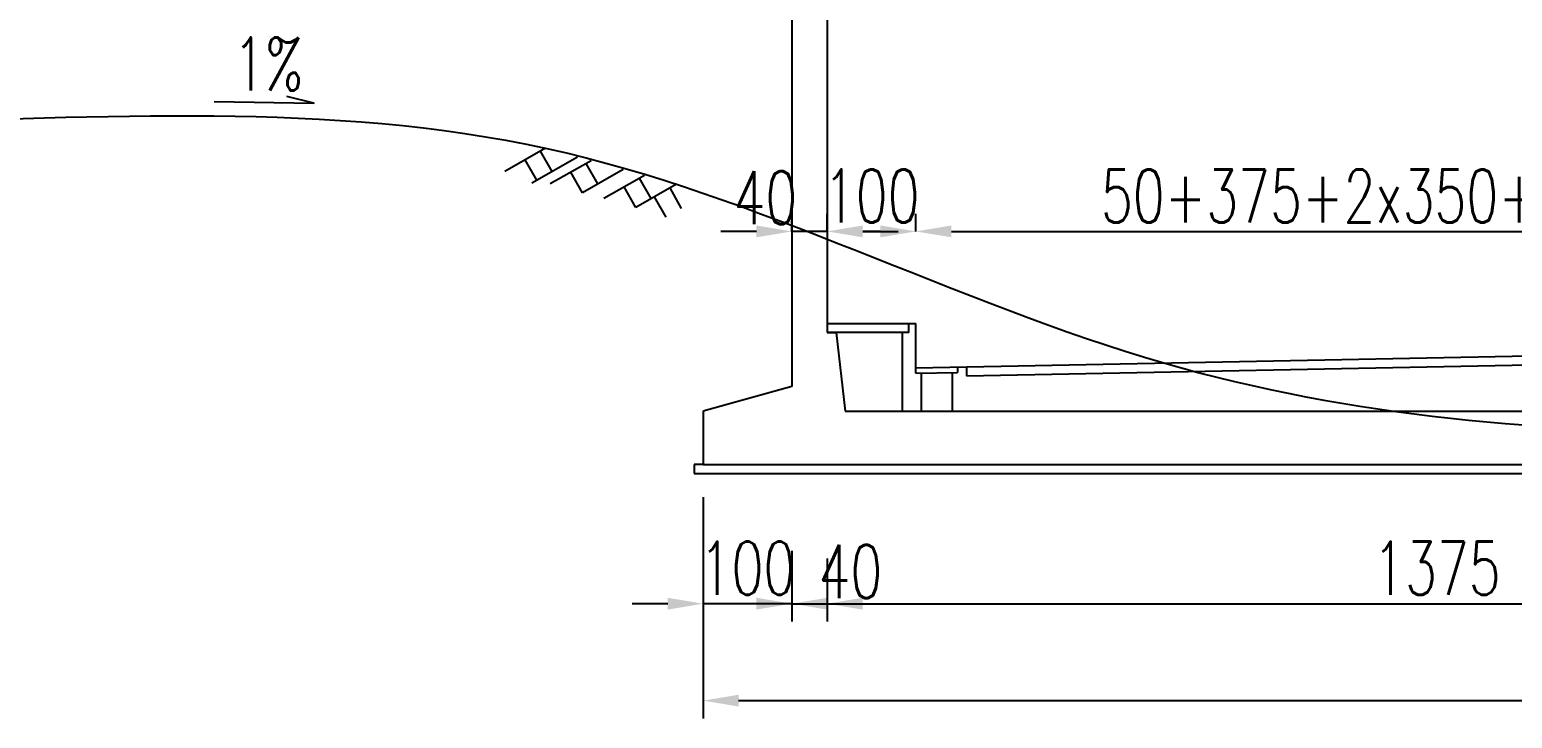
# Model space of a CAD drawing. Header units: millimetres. Extents: x 2 to 5882, y 1831 to 3462.
# Drawn here: x 948.4 to 1032, y 2566.8 to 2605.6 of the extents above; entities that cross this region are included whole.
import ezdxf

# ---------------------------------------------------------------- set-up
doc = ezdxf.new("R2010")
doc.units = ezdxf.units.MM
doc.linetypes.add('HIDDEN', pattern=[9.525, 6.35, -3.175])
for name, color, linetype in [('2', 2, 'HIDDEN'), ('LG', 1, 'Continuous'), ('文字', 7, 'Continuous'), ('标注', 4, 'Continuous'), ('次轮廓', 7, 'Continuous'), ('轮廓线', 1, 'Continuous')]:
    doc.layers.add(name, color=color, linetype=linetype)
doc.styles.get("Standard").update_dxf_attribs({"font": 'simplex1.shx', "width": 0.7, "bigfont": 'hztxt.shx'})
doc.dimstyles.new('比例1：200', dxfattribs={"dimtxt": 3, "dimasz": 2, "dimexe": 1, "dimexo": 1, "dimgap": 0.5, "dimtad": 1, "dimlfac": 20, "dimzin": 13, "dimdsep": 46, "dimtxsty": 'Standard', "dimcen": -0.09, "dimclrd": 256, "dimclre": 256, "dimclrt": 7, "dimaunit": 1, "dimadec": 0, "dimazin": 0, "dimtfac": 0.0005, "dimtix": 1, "dimtmove": 2, "dimatfit": 3, "dimfxl": 0, "dimtolj": 1, "dimtzin": 13, "dimarcsym": 0})

# ---------------------------------------------------------------- blocks, each defined once
blk = doc.blocks.new('*D154')
at = {"layer": 'DEFPOINTS', "color": 0}
for p in [(998.362, 2594.242), (1057.112, 2594.242), (1057.112, 2594.242)]:
    blk.add_point(p, dxfattribs=at)
at = {"layer": '标注', "lineweight": -2}
for p, q in [((998.362, 2594.242), (998.362, 2595.242)), ((1057.112, 2594.242), (1057.112, 2595.242)), ((1000.362, 2594.242), (1055.112, 2594.242))]:
    blk.add_line(p, q, dxfattribs=at)
at = {"layer": '标注'}
for points in [[(1000.362, 2594.576), (1000.362, 2593.909), (998.362, 2594.242)], [(1055.112, 2594.576), (1055.112, 2593.909), (1057.112, 2594.242)]]:
    blk.add_solid(points, dxfattribs=at)
at = {"layer": '标注', "color": 7, "insert": (1027.737, 2596.242), "char_height": 3, "attachment_point": 5}
blk.add_mtext('\\A1;50+375+2x350+50=1175', dxfattribs=at)
blk = doc.blocks.new('*D156')
at = {"layer": 'DEFPOINTS', "color": 0}
for p in [(993.362, 2594.242), (993.362, 2594.242), (998.362, 2594.242)]:
    blk.add_point(p, dxfattribs=at)
at = {"layer": '标注', "lineweight": -2}
for p, q in [((993.362, 2594.242), (993.362, 2595.242)), ((998.362, 2594.242), (998.362, 2595.242)), ((996.362, 2594.242), (995.362, 2594.242))]:
    blk.add_line(p, q, dxfattribs=at)
at = {"layer": '标注'}
for points in [[(995.362, 2594.576), (995.362, 2593.909), (993.362, 2594.242)], [(996.362, 2594.576), (996.362, 2593.909), (998.362, 2594.242)]]:
    blk.add_solid(points, dxfattribs=at)
at = {"layer": '标注', "color": 7, "insert": (995.862, 2596.242), "char_height": 3, "attachment_point": 5}
blk.add_mtext('\\A1;100', dxfattribs=at)
blk = doc.blocks.new('*D157')
at = {"layer": 'DEFPOINTS', "color": 0}
for p in [(991.362, 2594.242), (991.362, 2594.242), (993.362, 2594.242)]:
    blk.add_point(p, dxfattribs=at)
at = {"layer": '标注', "lineweight": -2}
for p, q in [((991.362, 2594.242), (991.362, 2595.242)), ((993.362, 2594.242), (993.362, 2595.242)), ((989.362, 2594.242), (987.362, 2594.242)), ((993.362, 2594.242), (991.362, 2594.242)), ((995.362, 2594.242), (997.362, 2594.242))]:
    blk.add_line(p, q, dxfattribs=at)
at = {"layer": '标注'}
for points in [[(989.362, 2594.576), (989.362, 2593.909), (991.362, 2594.242)], [(995.362, 2594.576), (995.362, 2593.909), (993.362, 2594.242)]]:
    blk.add_solid(points, dxfattribs=at)
at = {"layer": '标注', "color": 7, "insert": (989.869, 2596.142), "char_height": 3, "attachment_point": 5}
blk.add_mtext('\\A1;40', dxfattribs=at)
blk = doc.blocks.new('*D162')
at = {"layer": 'DEFPOINTS', "color": 0}
for p in [(986.362, 2585.246), (991.362, 2573.747), (986.362, 2573.243)]:
    blk.add_point(p, dxfattribs=at)
at = {"layer": '标注', "lineweight": -2}
for p, q in [((986.362, 2579.243), (986.362, 2572.243)), ((984.362, 2573.243), (982.362, 2573.243)), ((991.362, 2573.243), (986.362, 2573.243)), ((991.362, 2573.243), (991.362, 2572.243)), ((993.362, 2573.243), (995.362, 2573.243))]:
    blk.add_line(p, q, dxfattribs=at)
at = {"layer": '标注'}
for points in [[(984.362, 2573.576), (984.362, 2572.909), (986.362, 2573.243)], [(993.362, 2573.576), (993.362, 2572.909), (991.362, 2573.243)]]:
    blk.add_solid(points, dxfattribs=at)
at = {"layer": '标注', "color": 7, "insert": (988.862, 2575.243), "char_height": 3, "attachment_point": 5}
blk.add_mtext('\\A1;100', dxfattribs=at)
blk = doc.blocks.new('*D163')
at = {"layer": 'DEFPOINTS', "color": 0}
for p in [(986.362, 2584.246), (1137.862, 2575.969), (1137.862, 2567.775)]:
    blk.add_point(p, dxfattribs=at)
at = {"layer": '标注', "lineweight": -2}
for p, q in [((986.362, 2573.775), (986.362, 2566.775)), ((1137.862, 2573.775), (1137.862, 2566.775)), ((988.362, 2567.775), (1135.862, 2567.775))]:
    blk.add_line(p, q, dxfattribs=at)
at = {"layer": '标注'}
for points in [[(988.362, 2568.108), (988.362, 2567.442), (986.362, 2567.775)], [(1135.862, 2568.108), (1135.862, 2567.442), (1137.862, 2567.775)]]:
    blk.add_solid(points, dxfattribs=at)
at = {"layer": '标注', "color": 7, "insert": (1062.112, 2569.775), "char_height": 3, "attachment_point": 5}
blk.add_mtext('\\A1;3030', dxfattribs=at)
blk = doc.blocks.new('*D165')
at = {"layer": 'DEFPOINTS', "color": 0}
for p in [(991.362, 2577.225), (993.362, 2576.797), (993.362, 2573.243)]:
    blk.add_point(p, dxfattribs=at)
at = {"layer": '标注', "lineweight": -2}
for p, q in [((991.362, 2576.225), (991.362, 2572.243)), ((993.362, 2575.797), (993.362, 2572.243)), ((989.362, 2573.243), (987.362, 2573.243)), ((991.362, 2573.243), (993.362, 2573.243)), ((995.362, 2573.243), (997.362, 2573.243))]:
    blk.add_line(p, q, dxfattribs=at)
at = {"layer": '标注'}
for points in [[(989.362, 2573.576), (989.362, 2572.909), (991.362, 2573.243)], [(995.362, 2573.576), (995.362, 2572.909), (993.362, 2573.243)]]:
    blk.add_solid(points, dxfattribs=at)
at = {"layer": '标注', "color": 7, "insert": (994.663, 2575.056), "char_height": 3, "attachment_point": 5}
blk.add_mtext('\\A1;40', dxfattribs=at)
blk = doc.blocks.new('*D166')
at = {"layer": 'DEFPOINTS', "color": 0}
for p in [(1062.117, 2577.251), (993.362, 2576.797), (1062.117, 2573.243)]:
    blk.add_point(p, dxfattribs=at)
at = {"layer": '标注', "lineweight": -2}
for p, q in [((1062.117, 2576.251), (1062.117, 2572.243)), ((993.362, 2575.797), (993.362, 2572.243)), ((995.362, 2573.243), (1060.117, 2573.243))]:
    blk.add_line(p, q, dxfattribs=at)
at = {"layer": '标注'}
for points in [[(995.362, 2573.576), (995.362, 2572.909), (993.362, 2573.243)], [(1060.117, 2573.576), (1060.117, 2572.909), (1062.117, 2573.243)]]:
    blk.add_solid(points, dxfattribs=at)
at = {"layer": '标注', "color": 7, "insert": (1027.74, 2575.243), "char_height": 3, "attachment_point": 5}
blk.add_mtext('\\A1;1375', dxfattribs=at)

msp = doc.modelspace()

# ---------------------------------------------------------------- linework, layer by layer
at = {"color": 7}
msp.add_lwpolyline([(958.79101, 2601.56998), (964.39925, 2601.47067), (962.88346, 2601.85988)], dxfattribs=at)
at = {"layer": '2', "color": 2, "linetype": 'Continuous'}
for p, q in [((977.47952, 2598.93547), (975.17485, 2597.62407)), ((977.85203, 2597.62199), (977.19633, 2598.77433)), ((976.98288, 2597.12743), (976.32719, 2598.27977)), ((979.28087, 2598.43503), (976.6997, 2596.9663)), ((980.04498, 2598.23078), (977.74031, 2596.91938)), ((980.41749, 2596.91731), (979.76179, 2598.06964)), ((979.54835, 2596.42275), (978.89265, 2597.57508)), ((981.85301, 2597.73414), (979.54835, 2596.42275)), ((983.05837, 2597.40305), (980.7537, 2596.09166)), ((983.43088, 2596.08958), (982.77518, 2597.24191)), ((982.56173, 2595.59502), (981.90603, 2596.74736)), ((984.8664, 2596.90642), (982.56173, 2595.59502)), ((984.27996, 2595.04729), (983.62426, 2596.19962)), ((985.1491, 2595.54185), (984.49341, 2596.69418))]:
    msp.add_line(p, q, dxfattribs=at)
at = {"layer": 'LG'}
msp.add_line((993.36224, 2588.54445), (993.86224, 2588.54445), dxfattribs=at)
at = {"layer": '标注', "start_tangent": (1, 0), "end_tangent": (1, 0)}
msp.add_spline([(916.65164, 2600.40687), (939.65587, 2600.40687), (977.54047, 2598.92207), (1012.34783, 2586.82216), (1078.80843, 2584.09445), (1160.3425, 2584.46988), (1226.76622, 2589.00637)], degree=3, dxfattribs=at)
at = {"layer": '次轮廓'}
for p, q in [((993.36224, 2589.04445), (998.36224, 2589.04445)), ((997.96224, 2588.54445), (997.96224, 2589.04445)), ((998.36318, 2586.2445), (998.36224, 2589.04445)), ((997.96224, 2588.54445), (993.36224, 2588.54445)), ((997.61224, 2584.09445), (997.61224, 2588.54445)), ((998.36224, 2586.54496), (1057.11224, 2587.7094)), ((1001.21224, 2586.10145), (1062.11719, 2587.28382)), ((998.36224, 2586.24448), (1000.71224, 2586.29148)), ((998.66224, 2586.25048), (998.66224, 2584.09436)), ((1000.41224, 2586.28548), (1000.41224, 2584.09436)), ((1000.71224, 2586.59154), (1000.71224, 2586.29148)), ((1001.21224, 2586.60145), (1001.21224, 2586.10145)), ((986.36224, 2581.09445), (985.86224, 2581.09445)), ((985.86224, 2581.09445), (985.86224, 2580.59445)), ((985.86224, 2580.59445), (1138.36224, 2580.59445))]:
    msp.add_line(p, q, dxfattribs=at)
at = {"layer": '轮廓线'}
for p, q in [((991.36224, 2607.79445), (991.36224, 2585.49445)), ((993.36224, 2607.79445), (993.36224, 2588.54445)), ((993.36224, 2588.54445), (993.86224, 2588.54445)), ((993.86224, 2588.54445), (994.36224, 2584.09445)), ((991.36224, 2585.49445), (986.36224, 2584.09445)), ((986.36224, 2584.09445), (986.36224, 2581.09445)), ((994.36224, 2584.09445), (1129.86224, 2584.09445)), ((986.36224, 2581.09445), (1137.86224, 2581.09445))]:
    msp.add_line(p, q, dxfattribs=at)

# ---------------------------------------------------------------- texts
at = {"layer": '文字', "width": 0.7}
msp.add_text('1%', height=3, dxfattribs=at).set_placement((959.8591, 2602.18793))

# ---------------------------------------------------------------- dimensions: what is measured, and where the dimension line sits
at = {"layer": '标注'}
for base, p1, p2, picture, middle in [((991.36224, 2594.24219), (993.36224, 2594.24219), (991.36224, 2594.24219), '*D157', (989.86884, 2596.14219)), ((993.36224, 2573.24275), (991.36224, 2577.22519), (993.36224, 2576.79745), '*D165', (994.66269, 2575.05571))]:
    dim = msp.add_linear_dim(base=base, p1=p1, p2=p2, dimstyle='比例1：200', dxfattribs=at)
    dim.commit()
    dim.dimension.update_dxf_attribs({"geometry": picture, "text_midpoint": middle, "dimtype": 160})
for base, p1, p2, picture, middle in [((993.36224, 2594.24219), (998.36224, 2594.24219), (993.36224, 2594.24219), '*D156', (995.86224, 2596.24219)), ((986.36224, 2573.24275), (991.36224, 2573.74745), (986.36224, 2585.24594), '*D162', (988.86224, 2575.24275)), ((1137.86224, 2567.77499), (986.36224, 2584.24594), (1137.86224, 2575.96901), '*D163', (1062.11224, 2569.77499))]:
    dim = msp.add_linear_dim(base=base, p1=p1, p2=p2, dimstyle='比例1：200', dxfattribs=at)
    dim.commit()
    dim.dimension.update_dxf_attribs({"geometry": picture, "text_midpoint": middle})
for base, p1, p2, text, picture, middle in [((1057.11224, 2594.24219), (998.36224, 2594.24219), (1057.11224, 2594.24219), '50+375+2x350+50=1175', '*D154', (1027.73724, 2596.24219)), ((1062.11719, 2573.24275), (993.36224, 2576.79745), (1062.11719, 2577.2508), '1375', '*D166', (1027.73971, 2575.24275))]:
    dim = msp.add_linear_dim(base=base, p1=p1, p2=p2, text=text, dimstyle='比例1：200', dxfattribs=at)
    dim.commit()
    dim.dimension.update_dxf_attribs({"geometry": picture, "text_midpoint": middle})

doc.saveas('drawing.dxf')
